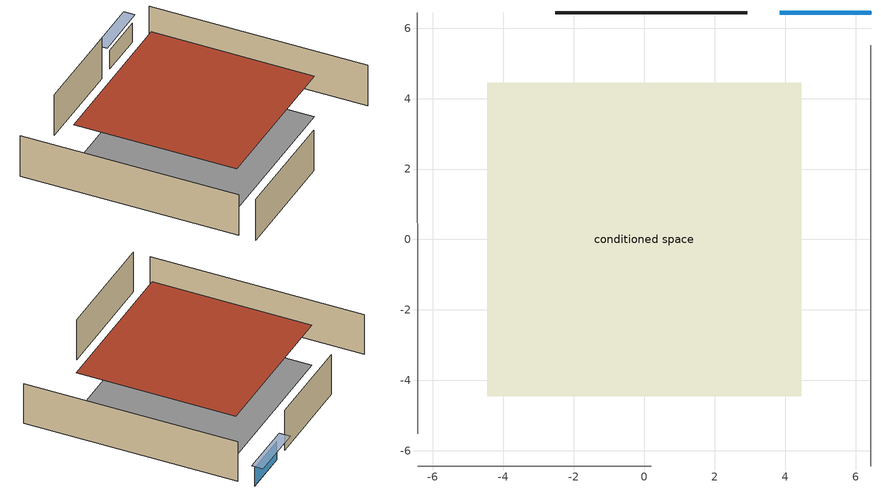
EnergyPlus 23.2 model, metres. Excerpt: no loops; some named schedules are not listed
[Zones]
conditioned space
 floor adiabatic (Floor1 construction): -4.45,-4.45 -4.45,4.45 4.45,4.45 4.45,-4.45 z0
 wall outside (AdiabaticWallConstruction): 6.44,6.44 3.85,6.44 z0:1.13
 wall outside (Wall1 construction): 2.92,6.44 -2.52,6.44 z0:2.44
 wall adiabatic (Wall2 construction): 6.44,-6.44 6.44,5.51 z0:2.44
 wall adiabatic (Wall3 construction): -6.44,-6.44 0.2,-6.44 z0:2.44
 wall adiabatic (Wall4 construction): -6.44,6.44 -6.44,-5.51 z0:2.44
 window (WindowConstruction): 6.44,6.44 3.85,6.44 z0:1.13
 roof outside (Roof1 construction): -4.45,4.45 -4.45,-4.45 4.45,-4.45 4.45,4.45 z2.44
shading: 3.55,6.44 6.74,6.44 6.74,7.05 3.55,7.05 z1.43
[Building]
Building 1: Terrain=Suburbs
[Site:Location]
Minneapolis Crystal_MN_USA: Latitude {deg}=45.07; Longitude {deg}=-93.35; Time Zone {hr}=-6; Elevation {m}=265
[Site:GroundTemperature:Shallow]
0.698574, -1.80529, -2.00581, -0.817597, 3.95241, 8.7002, 12.8163, 15.4237, 15.6452, 13.5245, 9.5134, 4.91126
[Site:WaterMainsTemperature]
Calculation Method=Schedule; Temperature Schedule=mains temperature schedule
[Material] Roughness=Rough; Thermal Absorptance=0.9
Name | Thickness {m} | Conductivity {W/m-K} | Density {kg/m3} | Specific Heat {J/kg-K} | Solar Absorptance | Visible Absorptance
asphalt or fiberglass shingles | 0.00635 | 0.162714 | 1121.4 | 1465.45 | 0.85 | 0.85
floor covering | 0.0127 | 9.015625 | 54.468 | 1339.84 | 0.6 | 0.6
floor stud and cavity | 0.0889 | 2.00347 | 50.32683 | 1063.81 | 0.7 | 0.7
furniture material conditioned space 1 | 0.1524 | 0.115458 | 640.8 | 1214.23 | 0.6 | 0.6
gypsum board | 0.0127 | 0.160291 | 801 | 837.4 | 0.6 | 0.6
osb sheathing 0.5 in.; osb sheathing 0.5 in. 1; osb sheathing 0.5 in. 2; osb sheathing 0.5 in. 3 | 0.0127 | 0.115458 | 512.64 | 1214.23 | 0.7 | 0.7
osb sheathing 0.75 in. | 0.01905 | 0.115458 | 512.64 | 1214.23 | 0.7 | 0.7
roof rigid ins | 0.103632 | 0.029427 | 32.04 | 1214.23 | 0.7 | 0.7
roof stud and cavity | 0.2032 | 0.161866 | 78.34581 | 1123.46 | 0.7 | 0.7
vinyl siding | 0.009525 | 0.089435 | 177.822 | 1046.75 | 0.5 | 0.5
wall rigid ins | 0.051816 | 0.029427 | 32.04 | 1214.23 | 0.7 | 0.7
wall rigid ins 1 | 0.512978 | 0.029427 | 32.04 | 1214.23 | 0.7 | 0.7
wall stud and cavity | 0.1397 | 0.230397 | 139.0536 | 1170.24 | 0.7 | 0.7
wall stud and cavity 1 | 0.1397 | 0.506836 | 139.0536 | 1170.24 | 0.7 | 0.7
wall stud and cavity 2 | 0.0889 | 0.380278 | 52.3479 | 1209.89 | 0.7 | 0.7
wall stud and cavity 3 | 0.0889 | 0.391764 | 83.0341 | 1211.67 | 0.7 | 0.7
wood siding | 0.0254 | 0.102417 | 544.68 | 1172.36 | 0.7 | 0.7
[WindowMaterial:SimpleGlazingSystem]
WindowMaterial: U-Factor {W/m2-K}=4.31528; Solar Heat Gain Coefficient=0.67
[Construction]
AdiabaticWallConstruction: wood siding, wall rigid ins 1, wall stud and cavity 2, gypsum board
Floor1 construction: floor stud and cavity, floor covering
furniture construction conditioned space 1: furniture material conditioned space 1
PartitionWallConstruction: gypsum board, wall stud and cavity 3, gypsum board
Roof1 construction: asphalt or fiberglass shingles, roof rigid ins, osb sheathing 0.75 in., roof stud and cavity, gypsum board
Wall1 construction: vinyl siding, wall rigid ins, osb sheathing 0.5 in., wall stud and cavity, gypsum board
Wall2 construction: osb sheathing 0.5 in. 1, wall stud and cavity 1, gypsum board
Wall3 construction: osb sheathing 0.5 in. 2, wall stud and cavity 1, gypsum board
Wall4 construction: osb sheathing 0.5 in. 3, wall stud and cavity 1, gypsum board
WindowConstruction: WindowMaterial
[Zone]
conditioned space: Multiplier=1; Volume {m3}=193.461; Part of Total Floor Area=Yes
[Space]
conditioned space 1: Zone=conditioned space; Volume {m3}=193.461
[SurfaceProperty:IncidentSolarMultiplier]
Window1: Incident Solar Multiplier=1; Incident Solar Multiplier Schedule=trans schedule winter=0.85 summer=0.7
[InternalMass] Zone or ZoneList=conditioned space; Space or SpaceList=conditioned space 1
Name | Construction | Surface Area {m2}
furniture mass conditioned space 1 | furniture construction conditioned space 1 | 31.7357
partition wall mass | PartitionWallConstruction | 79.3392
[Lights]
interior lighting: Zone or ZoneList or Space or SpaceList=conditioned space 1; Schedule=lighting_interior; Design Level Calculation Method=LightingLevel; Lighting Level {W}=655.232; Return Air Fraction=0; Fraction Radiant=0.6; Fraction Visible=0.2; Fraction Replaceable=1
[People]
occupants: Zone or ZoneList or Space or SpaceList=conditioned space 1; Number of People Schedule=occupants; Number of People Calculation Method=People; Number of People=1; Fraction Radiant=0.314171; Sensible Heat Fraction=0.56303; Activity Level Schedule=occupants activity schedule; Carbon Dioxide Generation Rate {m3/s-W}=0; Enable ASHRAE 55 Comfort Warnings=No; Mean Radiant Temperature Calculation Type=ZoneAveraged
[ElectricEquipment] Zone or ZoneList or Space or SpaceList=conditioned space 1; Design Level Calculation Method=EquipmentLevel
Name | Schedule | Design Level {W} | Fraction Latent | Fraction Radiant | Fraction Lost
ceiling fan | ceiling_fan | 17.0012 | 0 | 0.558 | 0
clothes dryer | clothes_dryer | 8060.63 | 0.015 | 0.081 | 0.85
clothes washer | clothes_washer | 633.51 | 0.03 | 0.162 | 0.7
cooking range | cooking_range | 2158.16 | 0.08 | 0.432 | 0.2
dishwasher | dishwasher | 967.134 | 0.3 | 0.18 | 0.4
fridge | fridge schedule | 64.939 | 0 | 0.6 | 0
mech vent bath fan 0 | mech vent bath fan 0 schedule | 15 | 0 | 0 | 1
mech vent house fan | mech vent house fan schedule | 0 | 0 | 0 | 1
mech vent house fan cfis | mech vent house fan cfis schedule | 0 | 0 | 0 | 0
mech vent range fan 0 | mech vent range fan 0 schedule | 30 | 0 | 0 | 1
misc plug loads | plug_loads_other | 251.44 | 0.021 | 0.558 | 0.049
whole house fan | Always On Discrete | 0 | 0 | 0 | 1
[OtherEquipment] Zone or ZoneList or Space or SpaceList=conditioned space 1; Design Level Calculation Method=EquipmentLevel
Name | Fuel Type | Schedule | Design Level {W} | Fraction Latent | Fraction Radiant | Fraction Lost
mech vent house fan latent load equip | None | Always On Discrete | 0 | 1 | 0 | 0
mech vent house fan sensible load equip | None | Always On Discrete | 0 | 0 | 0 | 0
water heater energy adjustment1 | Electricity | Always On Discrete | 0.01 | 0 | 0 | 1
water latent | None | hot_water_fixtures | 268.462 | 1 | 0 | 0
water sensible | None | hot_water_fixtures | -264.581 | 0 | 0.6 | 0
[ZoneInfiltration:DesignFlowRate] Zone or ZoneList or Space or SpaceList=conditioned space 1; Schedule=Always On Discrete; Design Flow Rate Calculation Method=Flow/Zone; Design Flow Rate {m3/s}=0
infil flow; natural vent flow; whole house fan flow
[Exterior:Lights]
exterior lighting: Schedule=exterior lighting schedule; Design Level {W}=51.5964
[Schedule:Day:Interval]
trans schedule winter=0.85 summer=0.7 allday1; trans schedule winter=0.85 summer=0.7 allday274: No, 24:00, 0.85
trans schedule winter=0.85 summer=0.7 allday152: No, 24:00, 0.7
trans schedule winter=0.85 summer=0.7 default day; fridge schedule default day; mech vent bath fan 0 schedule default day; mech vent range fan 0 schedule default day; exterior lighting schedule default day: No, 24:00, 0
fridge schedule allday1; fridge schedule allday12: No, 01:00, 0.610949, 02:00, 0.595675, 03:00, 0.580401, 04:00, 0.565128, 06:00, 0.549854, 07:00, 0.580401, 08:00, 0.610949, 10:00, 0.626223, 12:00, 0.610949, 15:00, 0.641496, 16:00, 0.626223, 17:00, 0.672044, 18:00, 0.733139, 19:00, 0.763686, 20:00, 0.733139, 21:00, 0.717865, 22:00, 0.702591, 23:00, 0.672044, 24:00, 0.626223
fridge schedule allday2: No, 01:00, 0.609489, 02:00, 0.594252, 03:00, 0.579015, 04:00, 0.563777, 06:00, 0.54854, 07:00, 0.579015, 08:00, 0.609489, 10:00, 0.624726, 12:00, 0.609489, 15:00, 0.639964, 16:00, 0.624726, 17:00, 0.670438, 18:00, 0.731387, 19:00, 0.761861, 20:00, 0.731387, 21:00, 0.71615, 22:00, 0.700912, 23:00, 0.670438, 24:00, 0.624726
fridge schedule allday3: No, 01:00, 0.791241, 02:00, 0.77146, 03:00, 0.751679, 04:00, 0.731898, 06:00, 0.712117, 07:00, 0.751679, 08:00, 0.791241, 10:00, 0.811022, 12:00, 0.791241, 15:00, 0.830803, 16:00, 0.811022, 17:00, 0.870365, 18:00, 0.949489, 19:00, 0.989051, 20:00, 0.949489, 21:00, 0.929708, 22:00, 0.909927, 23:00, 0.870365, 24:00, 0.811022
fridge schedule allday6: No, 01:00, 0.8, 02:00, 0.78, 03:00, 0.76, 04:00, 0.74, 06:00, 0.72, 07:00, 0.76, 08:00, 0.8, 10:00, 0.82, 12:00, 0.8, 15:00, 0.84, 16:00, 0.82, 17:00, 0.88, 18:00, 0.96, 19:00, 1, 20:00, 0.96, 21:00, 0.94, 22:00, 0.92, 23:00, 0.88, 24:00, 0.82
fridge schedule allday10: No, 01:00, 0.679562, 02:00, 0.662573, 03:00, 0.645584, 04:00, 0.628595, 06:00, 0.611606, 07:00, 0.645584, 08:00, 0.679562, 10:00, 0.696551, 12:00, 0.679562, 15:00, 0.71354, 16:00, 0.696551, 17:00, 0.747518, 18:00, 0.815474, 19:00, 0.849453, 20:00, 0.815474, 21:00, 0.798485, 22:00, 0.781496, 23:00, 0.747518, 24:00, 0.696551
fridge schedule allday11: No, 01:00, 0.675182, 02:00, 0.658303, 03:00, 0.641423, 04:00, 0.624544, 06:00, 0.607664, 07:00, 0.641423, 08:00, 0.675182, 10:00, 0.692062, 12:00, 0.675182, 15:00, 0.708942, 16:00, 0.692062, 17:00, 0.742701, 18:00, 0.810219, 19:00, 0.843978, 20:00, 0.810219, 21:00, 0.793339, 22:00, 0.77646, 23:00, 0.742701, 24:00, 0.692062
mech vent bath fan 0 schedule allday1: No, 23:00, 0, 24:00, 1
mech vent range fan 0 schedule allday1: No, 17:00, 0, 18:00, 1, 24:00, 0
exterior lighting schedule weekday1: No, 05:00, 0.434959, 06:00, 0.349858, 07:00, 0.330947, 08:00, 0.321491, 09:00, 0.312035, 10:00, 0.264757, 11:00, 0.208024, 12:00, 0.141834, 13:00, 0.113467, 15:00, 0.104012, 16:00, 0.113467, 17:00, 0.179657, 18:00, 0.349858, 19:00, 0.463325, 20:00, 0.614615, 21:00, 0.860461, 22:00, 0.99284, 23:00, 0.860461, 24:00, 0.595704
exterior lighting schedule weekday10: No, 05:00, 0.345039, 06:00, 0.277532, 07:00, 0.26253, 08:00, 0.255029, 09:00, 0.247528, 10:00, 0.210024, 11:00, 0.165019, 12:00, 0.112513, 13:00, 0.0900102, 15:00, 0.0825094, 16:00, 0.0900102, 17:00, 0.142516, 18:00, 0.277532, 19:00, 0.367542, 20:00, 0.487555, 21:00, 0.682578, 22:00, 0.787589, 23:00, 0.682578, 24:00, 0.472554
exterior lighting schedule weekday11: No, 05:00, 0.343994, 06:00, 0.276691, 07:00, 0.261734, 08:00, 0.254256, 09:00, 0.246778, 10:00, 0.209387, 11:00, 0.164519, 12:00, 0.112172, 13:00, 0.0897375, 15:00, 0.0822593, 16:00, 0.0897375, 17:00, 0.142084, 18:00, 0.276691, 19:00, 0.366428, 20:00, 0.486078, 21:00, 0.680509, 22:00, 0.785203, 23:00, 0.680509, 24:00, 0.471122
exterior lighting schedule weekday2: No, 05:00, 0.438095, 06:00, 0.352381, 07:00, 0.333333, 08:00, 0.32381, 09:00, 0.314286, 10:00, 0.266667, 11:00, 0.209524, 12:00, 0.142857, 13:00, 0.114286, 15:00, 0.104762, 16:00, 0.114286, 17:00, 0.180952, 18:00, 0.352381, 19:00, 0.466667, 20:00, 0.619048, 21:00, 0.866667, 22:00, 1, 23:00, 0.866667, 24:00, 0.6
exterior lighting schedule weekday3; exterior lighting schedule weekday5: No, 05:00, 0.346085, 06:00, 0.278373, 07:00, 0.263325, 08:00, 0.255802, 09:00, 0.248278, 10:00, 0.21066, 11:00, 0.165519, 12:00, 0.112854, 13:00, 0.090283, 15:00, 0.0827594, 16:00, 0.090283, 17:00, 0.142948, 18:00, 0.278373, 19:00, 0.368656, 20:00, 0.489033, 21:00, 0.684646, 22:00, 0.789976, 23:00, 0.684646, 24:00, 0.473986
exterior lighting schedule weekday4: No, 05:00, 0.344691, 06:00, 0.277251, 07:00, 0.262265, 08:00, 0.254771, 09:00, 0.247278, 10:00, 0.209812, 11:00, 0.164852, 12:00, 0.112399, 13:00, 0.0899193, 15:00, 0.082426, 16:00, 0.0899193, 17:00, 0.142372, 18:00, 0.277251, 19:00, 0.367171, 20:00, 0.487063, 21:00, 0.681888, 22:00, 0.786794, 23:00, 0.681888, 24:00, 0.472076
exterior lighting schedule weekday6; exterior lighting schedule weekday9: No, 05:00, 0.28823, 06:00, 0.231837, 07:00, 0.219305, 08:00, 0.213039, 09:00, 0.206773, 10:00, 0.175444, 11:00, 0.137849, 12:00, 0.093988, 13:00, 0.0751904, 15:00, 0.0689245, 16:00, 0.0751904, 17:00, 0.119051, 18:00, 0.231837, 19:00, 0.307027, 20:00, 0.407281, 21:00, 0.570194, 22:00, 0.657916, 23:00, 0.570194, 24:00, 0.394749
exterior lighting schedule weekday7: No, 05:00, 0.286139, 06:00, 0.230155, 07:00, 0.217714, 08:00, 0.211494, 09:00, 0.205273, 10:00, 0.174171, 11:00, 0.136849, 12:00, 0.0933061, 13:00, 0.0746448, 15:00, 0.0684244, 16:00, 0.0746448, 17:00, 0.118188, 18:00, 0.230155, 19:00, 0.3048, 20:00, 0.404326, 21:00, 0.566057, 22:00, 0.653142, 23:00, 0.566057, 24:00, 0.391885
exterior lighting schedule weekend1: No, 02:00, 0.434959, 04:00, 0.425503, 05:00, 0.434959, 06:00, 0.425503, 07:00, 0.416047, 08:00, 0.38768, 09:00, 0.340402, 10:00, 0.283669, 11:00, 0.226935, 12:00, 0.15129, 13:00, 0.113467, 15:00, 0.104012, 16:00, 0.113467, 17:00, 0.179657, 18:00, 0.359314, 19:00, 0.45387, 20:00, 0.567337, 21:00, 0.784816, 22:00, 0.926651, 23:00, 0.803728, 24:00, 0.557882
exterior lighting schedule weekend10: No, 02:00, 0.345039, 04:00, 0.337538, 05:00, 0.345039, 06:00, 0.337538, 07:00, 0.330038, 08:00, 0.307535, 09:00, 0.270031, 10:00, 0.225026, 11:00, 0.18002, 12:00, 0.120014, 13:00, 0.0900102, 15:00, 0.0825094, 16:00, 0.0900102, 17:00, 0.142516, 18:00, 0.285032, 19:00, 0.360041, 20:00, 0.450051, 21:00, 0.622571, 22:00, 0.735084, 23:00, 0.637572, 24:00, 0.44255
exterior lighting schedule weekend2: No, 02:00, 0.438095, 04:00, 0.428571, 05:00, 0.438095, 06:00, 0.428571, 07:00, 0.419048, 08:00, 0.390476, 09:00, 0.342857, 10:00, 0.285714, 11:00, 0.228571, 12:00, 0.152381, 13:00, 0.114286, 15:00, 0.104762, 16:00, 0.114286, 17:00, 0.180952, 18:00, 0.361905, 19:00, 0.457143, 20:00, 0.571429, 21:00, 0.790476, 22:00, 0.933333, 23:00, 0.809524, 24:00, 0.561905
exterior lighting schedule weekend3; exterior lighting schedule weekend5: No, 02:00, 0.346085, 04:00, 0.338561, 05:00, 0.346085, 06:00, 0.338561, 07:00, 0.331038, 08:00, 0.308467, 09:00, 0.270849, 10:00, 0.225707, 11:00, 0.180566, 12:00, 0.120377, 13:00, 0.090283, 15:00, 0.0827594, 16:00, 0.090283, 17:00, 0.142948, 18:00, 0.285896, 19:00, 0.361132, 20:00, 0.451415, 21:00, 0.624457, 22:00, 0.737311, 23:00, 0.639504, 24:00, 0.443891
exterior lighting schedule weekend4: No, 02:00, 0.344691, 04:00, 0.337197, 05:00, 0.344691, 06:00, 0.337197, 07:00, 0.329704, 08:00, 0.307224, 09:00, 0.269758, 10:00, 0.224798, 11:00, 0.179839, 12:00, 0.119892, 13:00, 0.0899193, 15:00, 0.082426, 16:00, 0.0899193, 17:00, 0.142372, 18:00, 0.284744, 19:00, 0.359677, 20:00, 0.449597, 21:00, 0.621942, 22:00, 0.734341, 23:00, 0.636928, 24:00, 0.442103
exterior lighting schedule weekend6; exterior lighting schedule weekend9: No, 02:00, 0.28823, 04:00, 0.281964, 05:00, 0.28823, 06:00, 0.281964, 07:00, 0.275698, 08:00, 0.2569, 09:00, 0.225571, 10:00, 0.187976, 11:00, 0.150381, 12:00, 0.100254, 13:00, 0.0751904, 15:00, 0.0689245, 16:00, 0.0751904, 17:00, 0.119051, 18:00, 0.238103, 19:00, 0.300761, 20:00, 0.375952, 21:00, 0.520067, 22:00, 0.614055, 23:00, 0.532598, 24:00, 0.369686
exterior lighting schedule weekend7: No, 02:00, 0.286139, 04:00, 0.279918, 05:00, 0.286139, 06:00, 0.279918, 07:00, 0.273698, 08:00, 0.255037, 09:00, 0.223935, 10:00, 0.186612, 11:00, 0.14929, 12:00, 0.0995265, 13:00, 0.0746448, 15:00, 0.0684244, 16:00, 0.0746448, 17:00, 0.118188, 18:00, 0.236375, 19:00, 0.298579, 20:00, 0.373224, 21:00, 0.516294, 22:00, 0.6096, 23:00, 0.528734, 24:00, 0.367004
[Schedule:Week:Daily]
trans schedule winter=0.85 summer=0.7 Week Rule - Jan1-May26: trans schedule winter=0.85 summer=0.7 allday1, trans schedule winter=0.85 summer=0.7 allday1, trans schedule winter=0.85 summer=0.7 allday1, trans schedule winter=0.85 summer=0.7 allday1, trans schedule winter=0.85 summer=0.7 allday1, trans schedule winter=0.85 summer=0.7 allday1, trans schedule winter=0.85 summer=0.7 allday1, trans schedule winter=0.85 summer=0.7 default day, trans schedule winter=0.85 summer=0.7 default day, trans schedule winter=0.85 summer=0.7 default day, trans schedule winter=0.85 summer=0.7 default day, trans schedule winter=0.85 summer=0.7 default day
trans schedule winter=0.85 summer=0.7 Week Rule - May27-Jun2: trans schedule winter=0.85 summer=0.7 allday1, trans schedule winter=0.85 summer=0.7 allday1, trans schedule winter=0.85 summer=0.7 allday1, trans schedule winter=0.85 summer=0.7 allday1, trans schedule winter=0.85 summer=0.7 allday1, trans schedule winter=0.85 summer=0.7 allday152, trans schedule winter=0.85 summer=0.7 allday152, trans schedule winter=0.85 summer=0.7 default day, trans schedule winter=0.85 summer=0.7 default day, trans schedule winter=0.85 summer=0.7 default day, trans schedule winter=0.85 summer=0.7 default day, trans schedule winter=0.85 summer=0.7 default day
trans schedule winter=0.85 summer=0.7 Week Rule - Jun3-Sep29: trans schedule winter=0.85 summer=0.7 allday152, trans schedule winter=0.85 summer=0.7 allday152, trans schedule winter=0.85 summer=0.7 allday152, trans schedule winter=0.85 summer=0.7 allday152, trans schedule winter=0.85 summer=0.7 allday152, trans schedule winter=0.85 summer=0.7 allday152, trans schedule winter=0.85 summer=0.7 allday152, trans schedule winter=0.85 summer=0.7 default day, trans schedule winter=0.85 summer=0.7 default day, trans schedule winter=0.85 summer=0.7 default day, trans schedule winter=0.85 summer=0.7 default day, trans schedule winter=0.85 summer=0.7 default day
trans schedule winter=0.85 summer=0.7 Week Rule - Sep30-Oct6: trans schedule winter=0.85 summer=0.7 allday152, trans schedule winter=0.85 summer=0.7 allday274, trans schedule winter=0.85 summer=0.7 allday274, trans schedule winter=0.85 summer=0.7 allday274, trans schedule winter=0.85 summer=0.7 allday274, trans schedule winter=0.85 summer=0.7 allday274, trans schedule winter=0.85 summer=0.7 allday274, trans schedule winter=0.85 summer=0.7 default day, trans schedule winter=0.85 summer=0.7 default day, trans schedule winter=0.85 summer=0.7 default day, trans schedule winter=0.85 summer=0.7 default day, trans schedule winter=0.85 summer=0.7 default day
trans schedule winter=0.85 summer=0.7 Week Rule - Oct7-Dec31: trans schedule winter=0.85 summer=0.7 allday274, trans schedule winter=0.85 summer=0.7 allday274, trans schedule winter=0.85 summer=0.7 allday274, trans schedule winter=0.85 summer=0.7 allday274, trans schedule winter=0.85 summer=0.7 allday274, trans schedule winter=0.85 summer=0.7 allday274, trans schedule winter=0.85 summer=0.7 allday274, trans schedule winter=0.85 summer=0.7 default day, trans schedule winter=0.85 summer=0.7 default day, trans schedule winter=0.85 summer=0.7 default day, trans schedule winter=0.85 summer=0.7 default day, trans schedule winter=0.85 summer=0.7 default day
fridge schedule Week Rule - Jan1-Jan27: fridge schedule allday1, fridge schedule allday1, fridge schedule allday1, fridge schedule allday1, fridge schedule allday1, fridge schedule allday1, fridge schedule allday1, fridge schedule default day, fridge schedule default day, fridge schedule default day, fridge schedule default day, fridge schedule default day
fridge schedule Week Rule - Jan28-Feb3: fridge schedule allday1, fridge schedule allday1, fridge schedule allday1, fridge schedule allday1, fridge schedule allday2, fridge schedule allday2, fridge schedule allday2, fridge schedule default day, fridge schedule default day, fridge schedule default day, fridge schedule default day, fridge schedule default day
fridge schedule Week Rule - Feb4-Feb24: fridge schedule allday2, fridge schedule allday2, fridge schedule allday2, fridge schedule allday2, fridge schedule allday2, fridge schedule allday2, fridge schedule allday2, fridge schedule default day, fridge schedule default day, fridge schedule default day, fridge schedule default day, fridge schedule default day
fridge schedule Week Rule - Feb25-Mar3: fridge schedule allday2, fridge schedule allday2, fridge schedule allday2, fridge schedule allday2, fridge schedule allday3, fridge schedule allday3, fridge schedule allday3, fridge schedule default day, fridge schedule default day, fridge schedule default day, fridge schedule default day, fridge schedule default day
fridge schedule Week Rule - Mar4-May26: fridge schedule allday3, fridge schedule allday3, fridge schedule allday3, fridge schedule allday3, fridge schedule allday3, fridge schedule allday3, fridge schedule allday3, fridge schedule default day, fridge schedule default day, fridge schedule default day, fridge schedule default day, fridge schedule default day
fridge schedule Week Rule - May27-Jun2: fridge schedule allday3, fridge schedule allday3, fridge schedule allday3, fridge schedule allday3, fridge schedule allday3, fridge schedule allday6, fridge schedule allday6, fridge schedule default day, fridge schedule default day, fridge schedule default day, fridge schedule default day, fridge schedule default day
fridge schedule Week Rule - Jun3-Sep29: fridge schedule allday6, fridge schedule allday6, fridge schedule allday6, fridge schedule allday6, fridge schedule allday6, fridge schedule allday6, fridge schedule allday6, fridge schedule default day, fridge schedule default day, fridge schedule default day, fridge schedule default day, fridge schedule default day
fridge schedule Week Rule - Sep30-Oct6: fridge schedule allday6, fridge schedule allday10, fridge schedule allday10, fridge schedule allday10, fridge schedule allday10, fridge schedule allday10, fridge schedule allday10, fridge schedule default day, fridge schedule default day, fridge schedule default day, fridge schedule default day, fridge schedule default day
fridge schedule Week Rule - Oct7-Oct27: fridge schedule allday10, fridge schedule allday10, fridge schedule allday10, fridge schedule allday10, fridge schedule allday10, fridge schedule allday10, fridge schedule allday10, fridge schedule default day, fridge schedule default day, fridge schedule default day, fridge schedule default day, fridge schedule default day
fridge schedule Week Rule - Oct28-Nov3: fridge schedule allday10, fridge schedule allday10, fridge schedule allday10, fridge schedule allday10, fridge schedule allday11, fridge schedule allday11, fridge schedule allday11, fridge schedule default day, fridge schedule default day, fridge schedule default day, fridge schedule default day, fridge schedule default day
fridge schedule Week Rule - Nov4-Nov24: fridge schedule allday11, fridge schedule allday11, fridge schedule allday11, fridge schedule allday11, fridge schedule allday11, fridge schedule allday11, fridge schedule allday11, fridge schedule default day, fridge schedule default day, fridge schedule default day, fridge schedule default day, fridge schedule default day
fridge schedule Week Rule - Nov25-Dec1: fridge schedule allday11, fridge schedule allday11, fridge schedule allday11, fridge schedule allday11, fridge schedule allday11, fridge schedule allday11, fridge schedule allday12, fridge schedule default day, fridge schedule default day, fridge schedule default day, fridge schedule default day, fridge schedule default day
fridge schedule Week Rule - Dec2-Dec31: fridge schedule allday12, fridge schedule allday12, fridge schedule allday12, fridge schedule allday12, fridge schedule allday12, fridge schedule allday12, fridge schedule allday12, fridge schedule default day, fridge schedule default day, fridge schedule default day, fridge schedule default day, fridge schedule default day
mech vent bath fan 0 schedule Week Rule - Jan1-Dec31: mech vent bath fan 0 schedule allday1, mech vent bath fan 0 schedule allday1, mech vent bath fan 0 schedule allday1, mech vent bath fan 0 schedule allday1, mech vent bath fan 0 schedule allday1, mech vent bath fan 0 schedule allday1, mech vent bath fan 0 schedule allday1, mech vent bath fan 0 schedule default day, mech vent bath fan 0 schedule default day, mech vent bath fan 0 schedule default day, mech vent bath fan 0 schedule default day, mech vent bath fan 0 schedule default day
mech vent range fan 0 schedule Week Rule - Jan1-Dec31: mech vent range fan 0 schedule allday1, mech vent range fan 0 schedule allday1, mech vent range fan 0 schedule allday1, mech vent range fan 0 schedule allday1, mech vent range fan 0 schedule allday1, mech vent range fan 0 schedule allday1, mech vent range fan 0 schedule allday1, mech vent range fan 0 schedule default day, mech vent range fan 0 schedule default day, mech vent range fan 0 schedule default day, mech vent range fan 0 schedule default day, mech vent range fan 0 schedule default day
exterior lighting schedule Week Rule - Jan1-Jan6: exterior lighting schedule weekday1, exterior lighting schedule weekday1, exterior lighting schedule weekday1, exterior lighting schedule weekday1, exterior lighting schedule weekday1, exterior lighting schedule weekday1, exterior lighting schedule weekend1, exterior lighting schedule default day, exterior lighting schedule default day, exterior lighting schedule default day, exterior lighting schedule default day, exterior lighting schedule default day
exterior lighting schedule Week Rule - Jan7-Jan27: exterior lighting schedule weekend1, exterior lighting schedule weekday1, exterior lighting schedule weekday1, exterior lighting schedule weekday1, exterior lighting schedule weekday1, exterior lighting schedule weekday1, exterior lighting schedule weekend1, exterior lighting schedule default day, exterior lighting schedule default day, exterior lighting schedule default day, exterior lighting schedule default day, exterior lighting schedule default day
exterior lighting schedule Week Rule - Jan28-Feb3: exterior lighting schedule weekend1, exterior lighting schedule weekday1, exterior lighting schedule weekday1, exterior lighting schedule weekday1, exterior lighting schedule weekday2, exterior lighting schedule weekday2, exterior lighting schedule weekend2, exterior lighting schedule default day, exterior lighting schedule default day, exterior lighting schedule default day, exterior lighting schedule default day, exterior lighting schedule default day
exterior lighting schedule Week Rule - Feb4-Feb24: exterior lighting schedule weekend2, exterior lighting schedule weekday2, exterior lighting schedule weekday2, exterior lighting schedule weekday2, exterior lighting schedule weekday2, exterior lighting schedule weekday2, exterior lighting schedule weekend2, exterior lighting schedule default day, exterior lighting schedule default day, exterior lighting schedule default day, exterior lighting schedule default day, exterior lighting schedule default day
exterior lighting schedule Week Rule - Feb25-Mar3: exterior lighting schedule weekend2, exterior lighting schedule weekday2, exterior lighting schedule weekday2, exterior lighting schedule weekday2, exterior lighting schedule weekday3, exterior lighting schedule weekday3, exterior lighting schedule weekend3, exterior lighting schedule default day, exterior lighting schedule default day, exterior lighting schedule default day, exterior lighting schedule default day, exterior lighting schedule default day
exterior lighting schedule Week Rule - Mar4-Mar31: exterior lighting schedule weekend3, exterior lighting schedule weekday3, exterior lighting schedule weekday3, exterior lighting schedule weekday3, exterior lighting schedule weekday3, exterior lighting schedule weekday3, exterior lighting schedule weekend3, exterior lighting schedule default day, exterior lighting schedule default day, exterior lighting schedule default day, exterior lighting schedule default day, exterior lighting schedule default day
exterior lighting schedule Week Rule - Apr1-Apr28: exterior lighting schedule weekend4, exterior lighting schedule weekday4, exterior lighting schedule weekday4, exterior lighting schedule weekday4, exterior lighting schedule weekday4, exterior lighting schedule weekday4, exterior lighting schedule weekend4, exterior lighting schedule default day, exterior lighting schedule default day, exterior lighting schedule default day, exterior lighting schedule default day, exterior lighting schedule default day
exterior lighting schedule Week Rule - Apr29-May5: exterior lighting schedule weekend4, exterior lighting schedule weekday4, exterior lighting schedule weekday5, exterior lighting schedule weekday5, exterior lighting schedule weekday5, exterior lighting schedule weekday5, exterior lighting schedule weekend5, exterior lighting schedule default day, exterior lighting schedule default day, exterior lighting schedule default day, exterior lighting schedule default day, exterior lighting schedule default day
exterior lighting schedule Week Rule - May6-May26: exterior lighting schedule weekend5, exterior lighting schedule weekday5, exterior lighting schedule weekday5, exterior lighting schedule weekday5, exterior lighting schedule weekday5, exterior lighting schedule weekday5, exterior lighting schedule weekend5, exterior lighting schedule default day, exterior lighting schedule default day, exterior lighting schedule default day, exterior lighting schedule default day, exterior lighting schedule default day
exterior lighting schedule Week Rule - May27-Jun2: exterior lighting schedule weekend5, exterior lighting schedule weekday5, exterior lighting schedule weekday5, exterior lighting schedule weekday5, exterior lighting schedule weekday5, exterior lighting schedule weekday6, exterior lighting schedule weekend6, exterior lighting schedule default day, exterior lighting schedule default day, exterior lighting schedule default day, exterior lighting schedule default day, exterior lighting schedule default day
exterior lighting schedule Week Rule - Jun3-Jun30: exterior lighting schedule weekend6, exterior lighting schedule weekday6, exterior lighting schedule weekday6, exterior lighting schedule weekday6, exterior lighting schedule weekday6, exterior lighting schedule weekday6, exterior lighting schedule weekend6, exterior lighting schedule default day, exterior lighting schedule default day, exterior lighting schedule default day, exterior lighting schedule default day, exterior lighting schedule default day
exterior lighting schedule Week Rule - Jul1-Aug25: exterior lighting schedule weekend7, exterior lighting schedule weekday7, exterior lighting schedule weekday7, exterior lighting schedule weekday7, exterior lighting schedule weekday7, exterior lighting schedule weekday7, exterior lighting schedule weekend7, exterior lighting schedule default day, exterior lighting schedule default day, exterior lighting schedule default day, exterior lighting schedule default day, exterior lighting schedule default day
exterior lighting schedule Week Rule - Aug26-Sep1: exterior lighting schedule weekend7, exterior lighting schedule weekday7, exterior lighting schedule weekday7, exterior lighting schedule weekday7, exterior lighting schedule weekday7, exterior lighting schedule weekday7, exterior lighting schedule weekend9, exterior lighting schedule default day, exterior lighting schedule default day, exterior lighting schedule default day, exterior lighting schedule default day, exterior lighting schedule default day
exterior lighting schedule Week Rule - Sep2-Sep29: exterior lighting schedule weekend9, exterior lighting schedule weekday9, exterior lighting schedule weekday9, exterior lighting schedule weekday9, exterior lighting schedule weekday9, exterior lighting schedule weekday9, exterior lighting schedule weekend9, exterior lighting schedule default day, exterior lighting schedule default day, exterior lighting schedule default day, exterior lighting schedule default day, exterior lighting schedule default day
exterior lighting schedule Week Rule - Sep30-Oct6: exterior lighting schedule weekend9, exterior lighting schedule weekday10, exterior lighting schedule weekday10, exterior lighting schedule weekday10, exterior lighting schedule weekday10, exterior lighting schedule weekday10, exterior lighting schedule weekend10, exterior lighting schedule default day, exterior lighting schedule default day, exterior lighting schedule default day, exterior lighting schedule default day, exterior lighting schedule default day
exterior lighting schedule Week Rule - Oct7-Oct27: exterior lighting schedule weekend10, exterior lighting schedule weekday10, exterior lighting schedule weekday10, exterior lighting schedule weekday10, exterior lighting schedule weekday10, exterior lighting schedule weekday10, exterior lighting schedule weekend10, exterior lighting schedule default day, exterior lighting schedule default day, exterior lighting schedule default day, exterior lighting schedule default day, exterior lighting schedule default day
exterior lighting schedule Week Rule - Oct28-Nov3: exterior lighting schedule weekend10, exterior lighting schedule weekday10, exterior lighting schedule weekday10, exterior lighting schedule weekday10, exterior lighting schedule weekday11, exterior lighting schedule weekday11, exterior lighting schedule weekend11, exterior lighting schedule default day, exterior lighting schedule default day, exterior lighting schedule default day, exterior lighting schedule default day, exterior lighting schedule default day
exterior lighting schedule Week Rule - Nov4-Nov24: exterior lighting schedule weekend11, exterior lighting schedule weekday11, exterior lighting schedule weekday11, exterior lighting schedule weekday11, exterior lighting schedule weekday11, exterior lighting schedule weekday11, exterior lighting schedule weekend11, exterior lighting schedule default day, exterior lighting schedule default day, exterior lighting schedule default day, exterior lighting schedule default day, exterior lighting schedule default day
exterior lighting schedule Week Rule - Nov25-Dec1: exterior lighting schedule weekend11, exterior lighting schedule weekday11, exterior lighting schedule weekday11, exterior lighting schedule weekday11, exterior lighting schedule weekday11, exterior lighting schedule weekday11, exterior lighting schedule weekend12, exterior lighting schedule default day, exterior lighting schedule default day, exterior lighting schedule default day, exterior lighting schedule default day, exterior lighting schedule default day
exterior lighting schedule Week Rule - Dec2-Dec31: exterior lighting schedule weekend12, exterior lighting schedule weekday12, exterior lighting schedule weekday12, exterior lighting schedule weekday12, exterior lighting schedule weekday12, exterior lighting schedule weekday12, exterior lighting schedule weekend12, exterior lighting schedule default day, exterior lighting schedule default day, exterior lighting schedule default day, exterior lighting schedule default day, exterior lighting schedule default day
[Schedule:Year]
trans schedule winter=0.85 summer=0.7: trans schedule winter=0.85 summer=0.7 Week Rule - Jan1-May26, 1, 1, 5, 26, trans schedule winter=0.85 summer=0.7 Week Rule - May27-Jun2, 5, 27, 6, 2, trans schedule winter=0.85 summer=0.7 Week Rule - Jun3-Sep29, 6, 3, 9, 29, trans schedule winter=0.85 summer=0.7 Week Rule - Sep30-Oct6, 9, 30, 10, 6, trans schedule winter=0.85 summer=0.7 Week Rule - Oct7-Dec31, 10, 7, 12, 31
fridge schedule: fridge schedule Week Rule - Jan1-Jan27, 1, 1, 1, 27, fridge schedule Week Rule - Jan28-Feb3, 1, 28, 2, 3, fridge schedule Week Rule - Feb4-Feb24, 2, 4, 2, 24, fridge schedule Week Rule - Feb25-Mar3, 2, 25, 3, 3, fridge schedule Week Rule - Mar4-May26, 3, 4, 5, 26, fridge schedule Week Rule - May27-Jun2, 5, 27, 6, 2, fridge schedule Week Rule - Jun3-Sep29, 6, 3, 9, 29, fridge schedule Week Rule - Sep30-Oct6, 9, 30, 10, 6, fridge schedule Week Rule - Oct7-Oct27, 10, 7, 10, 27, fridge schedule Week Rule - Oct28-Nov3, 10, 28, 11, 3, fridge schedule Week Rule - Nov4-Nov24, 11, 4, 11, 24, fridge schedule Week Rule - Nov25-Dec1, 11, 25, 12, 1, fridge schedule Week Rule - Dec2-Dec31, 12, 2, 12, 31
mech vent bath fan 0 schedule: mech vent bath fan 0 schedule Week Rule - Jan1-Dec31, 1, 1, 12, 31
mech vent range fan 0 schedule: mech vent range fan 0 schedule Week Rule - Jan1-Dec31, 1, 1, 12, 31
exterior lighting schedule: exterior lighting schedule Week Rule - Jan1-Jan6, 1, 1, 1, 6, exterior lighting schedule Week Rule - Jan7-Jan27, 1, 7, 1, 27, exterior lighting schedule Week Rule - Jan28-Feb3, 1, 28, 2, 3, exterior lighting schedule Week Rule - Feb4-Feb24, 2, 4, 2, 24, exterior lighting schedule Week Rule - Feb25-Mar3, 2, 25, 3, 3, exterior lighting schedule Week Rule - Mar4-Mar31, 3, 4, 3, 31, exterior lighting schedule Week Rule - Apr1-Apr28, 4, 1, 4, 28, exterior lighting schedule Week Rule - Apr29-May5, 4, 29, 5, 5, exterior lighting schedule Week Rule - May6-May26, 5, 6, 5, 26, exterior lighting schedule Week Rule - May27-Jun2, 5, 27, 6, 2, exterior lighting schedule Week Rule - Jun3-Jun30, 6, 3, 6, 30, exterior lighting schedule Week Rule - Jul1-Aug25, 7, 1, 8, 25, exterior lighting schedule Week Rule - Aug26-Sep1, 8, 26, 9, 1, exterior lighting schedule Week Rule - Sep2-Sep29, 9, 2, 9, 29, exterior lighting schedule Week Rule - Sep30-Oct6, 9, 30, 10, 6, exterior lighting schedule Week Rule - Oct7-Oct27, 10, 7, 10, 27, exterior lighting schedule Week Rule - Oct28-Nov3, 10, 28, 11, 3, exterior lighting schedule Week Rule - Nov4-Nov24, 11, 4, 11, 24, exterior lighting schedule Week Rule - Nov25-Dec1, 11, 25, 12, 1, exterior lighting schedule Week Rule - Dec2-Dec31, 12, 2, 12, 31
[Schedule:File] File=in.schedules.csv; Rows to Skip at Top=1; Number of Hours of Data=8760; Column Separator=Comma; Interpolate to Timestep=No; Minutes per Item=60; Adjust Schedule for Daylight Savings=Yes
Name | Column Number
lighting_interior | 2
occupants | 1
ceiling_fan | 8
clothes_dryer | 7
clothes_washer | 6
cooking_range | 4
dishwasher | 5
plug_loads_other | 9
hot_water_fixtures | 13
[Schedule:Constant]
Name | Hourly Value
occupants activity schedule | 117.228
mech vent house fan schedule; mech vent house fan cfis schedule; Always On Discrete | 1
[Schedule:Compact]
mains temperature schedule: Through: 01/01, For: AllDays, Until: 24:00, 5.64167, Through: 01/02, For: AllDays, Until: 24:00, 5.55778, Through: 01/03, For: AllDays, Until: 24:00, 5.47556, Through: 01/04, For: AllDays, Until: 24:00, 5.395, Through: 01/05, For: AllDays, Until: 24:00, 5.31556, Through: 01/06, For: AllDays, Until: 24:00, 5.23722, Through: 01/07, For: AllDays, Until: 24:00, 5.16056, Through: 01/08, For: AllDays, Until: 24:00, 5.08556, Through: 01/09, For: AllDays, Until: 24:00, 5.01167, Through: 01/10, For: AllDays, Until: 24:00, 4.93944, Through: 01/11, For: AllDays, Until: 24:00, 4.86833, Through: 01/12, For: AllDays, Until: 24:00, 4.79944, Through: 01/13, For: AllDays, Until: 24:00, 4.73167, Through: 01/14, For: AllDays, Until: 24:00, 4.665, Through: 01/15, For: AllDays, Until: 24:00, 4.60056, Through: 01/16, For: AllDays, Until: 24:00, 4.53778, Through: 01/17, For: AllDays, Until: 24:00, 4.47611, Through: 01/18, For: AllDays, Until: 24:00, 4.41611, Through: 01/19, For: AllDays, Until: 24:00, 4.35833, Through: 01/20, For: AllDays, Until: 24:00, 4.30167, Through: 01/21, For: AllDays, Until: 24:00, 4.24722, Through: 01/22, For: AllDays, Until: 24:00, 4.19389, Through: 01/23, For: AllDays, Until: 24:00, 4.14278, Through: 01/24, For: AllDays, Until: 24:00, 4.09278, Through: 01/25, For: AllDays, Until: 24:00, 4.045, Through: 01/26, For: AllDays, Until: 24:00, 3.99889, Through: 01/27, For: AllDays, Until: 24:00, 3.95444, Through: 01/28, For: AllDays, Until: 24:00, 3.91222, Through: 01/29, For: AllDays, Until: 24:00, 3.87111, Through: 01/30, For: AllDays, Until: 24:00, 3.83222, Through: 01/31, For: AllDays, Until: 24:00, 3.795, Through: 02/01, For: AllDays, Until: 24:00, 3.76, Through: 02/02, For: AllDays, Until: 24:00, 3.72667, Through: 02/03, For: AllDays, Until: 24:00, 3.695, Through: 02/04, For: AllDays, Until: 24:00, 3.665, Through: 02/05, For: AllDays, Until: 24:00, 3.63722, Through: 02/06, For: AllDays, Until: 24:00, 3.61167, Through: 02/07, For: AllDays, Until: 24:00, 3.58722, Through: 02/08, For: AllDays, Until: 24:00, 3.565, Through: 02/09, For: AllDays, Until: 24:00, 3.545, Through: 02/10, For: AllDays, Until: 24:00, 3.52667, Through: 02/11, For: AllDays, Until: 24:00, 3.51, Through: 02/12, For: AllDays, Until: 24:00, 3.49556, Through: 02/13, For: AllDays, Until: 24:00, 3.48278, Through: 02/14, For: AllDays, Until: 24:00, 3.47222, Through: 02/15, For: AllDays, Until: 24:00, 3.46333, Through: 02/16, For: AllDays, Until: 24:00, 3.45667, Through: 02/17, For: AllDays, Until: 24:00, 3.45167, Through: 02/18, For: AllDays, Until: 24:00, 3.44889, Through: 02/19, For: AllDays, Until: 24:00, 3.44778, Through: 02/20, For: AllDays, Until: 24:00, 3.44889, Through: 02/21, For: AllDays, Until: 24:00, 3.45167, Through: 02/22, For: AllDays, Until: 24:00, 3.45667, Through: 02/23, For: AllDays, Until: 24:00, 3.46333, Through: 02/24, For: AllDays, Until: 24:00, 3.47222, Through: 02/25, For: AllDays, Until: 24:00, 3.48278, Through: 02/26, For: AllDays, Until: 24:00, 3.495, Through: 02/27, For: AllDays, Until: 24:00, 3.51, Through: 02/28, For: AllDays, Until: 24:00, 3.52611, Through: 03/01, For: AllDays, Until: 24:00, 3.54444, Through: 03/02, For: AllDays, Until: 24:00, 3.56444, Through: 03/03, For: AllDays, Until: 24:00, 3.58667, Through: 03/04, For: AllDays, Until: 24:00, 3.61056, Through: 03/05, For: AllDays, Until: 24:00, 3.63667, Through: 03/06, For: AllDays, Until: 24:00, 3.66444, Through: 03/07, For: AllDays, Until: 24:00, 3.69444, Through: 03/08, For: AllDays, Until: 24:00, 3.72556, Through: 03/09, For: AllDays, Until: 24:00, 3.75889, Through: 03/10, For: AllDays, Until: 24:00, 3.79444, Through: 03/11, For: AllDays, Until: 24:00, 3.83167, Through: 03/12, For: AllDays, Until: 24:00, 3.87056, Through: 03/13, For: AllDays, Until: 24:00, 3.91111, Through: 03/14, For: AllDays, Until: 24:00, 3.95333, Through: 03/15, For: AllDays, Until: 24:00, 3.99778, Through: 03/16, For: AllDays, Until: 24:00, 4.04389, Through: 03/17, For: AllDays, Until: 24:00, 4.09167, Through: 03/18, For: AllDays, Until: 24:00, 4.14111, Through: 03/19, For: AllDays, Until: 24:00, 4.19278, Through: 03/20, For: AllDays, Until: 24:00, 4.24556, Through: 03/21, For: AllDays, Until: 24:00, 4.30056, Through: 03/22, For: AllDays, Until: 24:00, 4.35667, Through: 03/23, For: AllDays, Until: 24:00, 4.415, Through: 03/24, For: AllDays, Until: 24:00, 4.475, Through: 03/25, For: AllDays, Until: 24:00, 4.53611, Through: 03/26, For: AllDays, Until: 24:00, 4.59889, Through: 03/27, For: AllDays, Until: 24:00, 4.66389, Through: 03/28, For: AllDays, Until: 24:00, 4.73, Through: 03/29, For: AllDays, Until: 24:00, 4.79778, Through: 03/30, For: AllDays, Until: 24:00, 4.86667, Through: 03/31, For: AllDays, Until: 24:00, 4.93778, Through: 04/01, For: AllDays, Until: 24:00, 5.01, Through: 04/02, For: AllDays, Until: 24:00, 5.08389, Through: 04/03, For: AllDays, Until: 24:00, 5.15889, Through: 04/04, For: AllDays, Until: 24:00, 5.23556, Through: 04/05, For: AllDays, Until: 24:00, 5.31389, Through: 04/06, For: AllDays, Until: 24:00, 5.39333, Through: 04/07, For: AllDays, Until: 24:00, 5.47389, Through: 04/08, For: AllDays, Until: 24:00, 5.55611, Through: 04/09, For: AllDays, Until: 24:00, 5.63944, Through: 04/10, For: AllDays, Until: 24:00, 5.72444, Through: 04/11, For: AllDays, Until: 24:00, 5.81056, Through: 04/12, For: AllDays, Until: 24:00, 5.89778, Through: 04/13, For: AllDays, Until: 24:00, 5.98611, Through: 04/14, For: AllDays, Until: 24:00, 6.07556, Through: 04/15, For: AllDays, Until: 24:00, 6.16667, Through: 04/16, For: AllDays, Until: 24:00, 6.25833, Through: 04/17, For: AllDays, Until: 24:00, 6.35167, Through: 04/18, For: AllDays, Until: 24:00, 6.44556, Through: 04/19, For: AllDays, Until: 24:00, 6.54056, Through: 04/20, For: AllDays, Until: 24:00, 6.63722, Through: 04/21, For: AllDays, Until: 24:00, 6.73444, Through: 04/22, For: AllDays, Until: 24:00, 6.83222, Through: 04/23, For: AllDays, Until: 24:00, 6.93167, Through: 04/24, For: AllDays, Until: 24:00, 7.03167, Through: 04/25, For: AllDays, Until: 24:00, 7.13222, Through: 04/26, For: AllDays, Until: 24:00, 7.23389, Through: 04/27, For: AllDays, Until: 24:00, 7.33667, Through: 04/28, For: AllDays, Until: 24:00, 7.44, Through: 04/29, For: AllDays, Until: 24:00, 7.54389, Through: 04/30, For: AllDays, Until: 24:00, 7.64889, Through: 05/01, For: AllDays, Until: 24:00, 7.75444, Through: 05/02, For: AllDays, Until: 24:00, 7.86056, Through: 05/03, For: AllDays, Until: 24:00, 7.96722, Through: 05/04, For: AllDays, Until: 24:00, 8.075, Through: 05/05, For: AllDays, Until: 24:00, 8.18278, Through: 05/06, For: AllDays, Until: 24:00, 8.29111, Through: 05/07, For: AllDays, Until: 24:00, 8.4, Through: 05/08, For: AllDays, Until: 24:00, 8.51, Through: 05/09, For: AllDays, Until: 24:00, 8.61944, Through: 05/10, For: AllDays, Until: 24:00, 8.73, Through: 05/11, For: AllDays, Until: 24:00, 8.84056, Through: 05/12, For: AllDays, Until: 24:00, 8.95167, Through: 05/13, For: AllDays, Until: 24:00, 9.06333, Through: 05/14, For: AllDays, Until: 24:00, 9.175, Through: 05/15, For: AllDays, Until: 24:00, 9.28667, Through: 05/16, For: AllDays, Until: 24:00, 9.39889, Through: 05/17, For: AllDays, Until: 24:00, 9.51111, Through: 05/18, For: AllDays, Until: 24:00, 9.62333, Through: 05/19, For: AllDays, Until: 24:00, 9.73611, Through: 05/20, For: AllDays, Until: 24:00, 9.84833, Through: 05/21, For: AllDays, Until: 24:00, 9.96111, Through: 05/22, For: AllDays, Until: 24:00, 10.0739, Through: 05/23, For: AllDays, Until: 24:00, 10.1861, Through: 05/24, For: AllDays, Until: 24:00, 10.2989, Through: 05/25, For: AllDays, Until: 24:00, 10.4111, Through: 05/26, For: AllDays, Until: 24:00, 10.5239, Through: 05/27, For: AllDays, Until: 24:00, 10.6361, Through: 05/28, For: AllDays, Until: 24:00, 10.7478, Through: 05/29, For: AllDays, Until: 24:00, 10.8594, Through: 05/30, For: AllDays, Until: 24:00, 10.9711, Through: 05/31, For: AllDays, Until: 24:00, 11.0822, Through: 06/01, For: AllDays, Until: 24:00, 11.1933, Through: 06/02, For: AllDays, Until: 24:00, 11.3039, Through: 06/03, For: AllDays, Until: 24:00, 11.4139, Through: 06/04, For: AllDays, Until: 24:00, 11.5239, Through: 06/05, For: AllDays, Until: 24:00, 11.6333, Through: 06/06, For: AllDays, Until: 24:00, 11.7417, Through: 06/07, For: AllDays, Until: 24:00, 11.85, Through: 06/08, For: AllDays, Until: 24:00, 11.9578, Through: 06/09, For: AllDays, Until: 24:00, 12.065, Through: 06/10, For: AllDays, Until: 24:00, 12.1717, Through: 06/11, For: AllDays, Until: 24:00, 12.2778, Through: 06/12, For: AllDays, Until: 24:00, 12.3828, Through: 06/13, For: AllDays, Until: 24:00, 12.4872, Through: 06/14, For: AllDays, Until: 24:00, 12.5911, Through: 06/15, For: AllDays, Until: 24:00, 12.6939, Through: 06/16, For: AllDays, Until: 24:00, 12.7961, Through: 06/17, For: AllDays, Until: 24:00, 12.8978, Through: 06/18, For: AllDays, Until: 24:00, 12.9983, Through: 06/19, For: AllDays, Until: 24:00, 13.0978, Through: 06/20, For: AllDays, Until: 24:00, 13.1967, Through: 06/21, For: AllDays, Until: 24:00, 13.2944, Through: 06/22, For: AllDays, Until: 24:00, 13.3911, Through: 06/23, For: AllDays, Until: 24:00, 13.4867, Through: 06/24, For: AllDays, Until: 24:00, 13.5817, Through: 06/25, For: AllDays, Until: 24:00, 13.675, Through: 06/26, For: AllDays, Until: 24:00, 13.7678, Through: 06/27, For: AllDays, Until: 24:00, 13.8594, Through: 06/28, For: AllDays, Until: 24:00, 13.9494, Through: 06/29, For: AllDays, Until: 24:00, 14.0389, Through: 06/30, For: AllDays, Until: 24:00, 14.1267, Through: 07/01, For: AllDays, Until: 24:00, 14.2133, Through: 07/02, For: AllDays, Until: 24:00, 14.2989, Through: 07/03, For: AllDays, Until: 24:00, 14.3833, Through: 07/04, For: AllDays, Until: 24:00, 14.4661, Through: 07/05, For: AllDays, Until: 24:00, 14.5478, Through: 07/06, For: AllDays, Until: 24:00, 14.6278, Through: 07/07, For: AllDays, Until: 24:00, 14.7067, Through: 07/08, For: AllDays, Until: 24:00, 14.7844, Through: 07/09, For: AllDays, Until: 24:00, 14.86, Through: 07/10, For: AllDays, Until: 24:00, 14.935, Through: 07/11, For: AllDays, Until: 24:00, 15.0078, Through: 07/12, For: AllDays, Until: 24:00, 15.0794, Through: 07/13, For: AllDays, Until: 24:00, 15.15, Through: 07/14, For: AllDays, Until: 24:00, 15.2183, Through: 07/15, For: AllDays, Until: 24:00, 15.2856, Through: 07/16, For: AllDays, Until: 24:00, 15.3511, Through: 07/17, For: AllDays, Until: 24:00, 15.415, Through: 07/18, For: AllDays, Until: 24:00, 15.4772, Through: 07/19, For: AllDays, Until: 24:00, 15.5378, Through: 07/20, For: AllDays, Until: 24:00, 15.5972, Through: 07/21, For: AllDays, Until: 24:00, 15.6544, Through: 07/22, For: AllDays, Until: 24:00, 15.71, Through: 07/23, For: AllDays, Until: 24:00, 15.7644, Through: 07/24, For: AllDays, Until: 24:00, 15.8167, Through: 07/25, For: AllDays, Until: 24:00, 15.8672, Through: 07/26, For: AllDays, Until: 24:00, 15.9161, Through: 07/27, For: AllDays, Until: 24:00, 15.9628, Through: 07/28, For: AllDays, Until: 24:00, 16.0083, Through: 07/29, For: AllDays, Until: 24:00, 16.0517, Through: 07/30, For: AllDays, Until: 24:00, 16.0939, Through: 07/31, For: AllDays, Until: 24:00, 16.1339, Through: 08/01, For: AllDays, Until: 24:00, 16.1717, Through: 08/02, For: AllDays, Until: 24:00, 16.2083, Through: 08/03, For: AllDays, Until: 24:00, 16.2428, Through: 08/04, For: AllDays, Until: 24:00, 16.275, Through: 08/05, For: AllDays, Until: 24:00, 16.3061, Through: 08/06, For: AllDays, Until: 24:00, 16.335, Through: 08/07, For: AllDays, Until: 24:00, 16.3617, Through: 08/08, For: AllDays, Until: 24:00, 16.3867, Through: 08/09, For: AllDays, Until: 24:00, 16.41, Through: 08/10, For: AllDays, Until: 24:00, 16.4317, Through: 08/11, For: AllDays, Until: 24:00, 16.4511, Through: 08/12, For: AllDays, Until: 24:00, 16.4683, Through: 08/13, For: AllDays, Until: 24:00, 16.4839, Through: 08/14, For: AllDays, Until: 24:00, 16.4978, Through: 08/15, For: AllDays, Until: 24:00, 16.5094, Through: 08/16, For: AllDays, Until: 24:00, 16.5189, Through: 08/17, For: AllDays, Until: 24:00, 16.5272, Through: 08/18, For: AllDays, Until: 24:00, 16.5328, Through: 08/19, For: AllDays, Until: 24:00, 16.5372, Through: 08/20, For: AllDays, Until: 24:00, 16.5389, Through: 08/21, For: AllDays, Until: 24:00, 16.5394, Through: 08/22, For: AllDays, Until: 24:00, 16.5372, Through: 08/23, For: AllDays, Until: 24:00, 16.5339, Through: 08/24, For: AllDays, Until: 24:00, 16.5278, Through: 08/25, For: AllDays, Until: 24:00, 16.5206, Through: 08/26, For: AllDays, Until: 24:00, 16.5106, Through: 08/27, For: AllDays, Until: 24:00, 16.4994, Through: 08/28, For: AllDays, Until: 24:00, 16.4861, Through: 08/29, For: AllDays, Until: 24:00, 16.4706, Through: 08/30, For: AllDays, Until: 24:00, 16.4533, Through: 08/31, For: AllDays, Until: 24:00, 16.4339, Through: 09/01, For: AllDays, Until: 24:00, 16.4133, Through: 09/02, For: AllDays, Until: 24:00, 16.39, Through: 09/03, For: AllDays, Until: 24:00, 16.365, Through: 09/04, For: AllDays, Until: 24:00, 16.3383, Through: 09/05, For: AllDays, Until: 24:00, 16.31, Through: 09/06, For: AllDays, Until: 24:00, 16.2794, Through: 09/07, For: AllDays, Until: 24:00, 16.2472, Through: 09/08, For: AllDays, Until: 24:00, 16.2128, Through: 09/09, For: AllDays, Until: 24:00, 16.1767, Through: 09/10, For: AllDays, Until: 24:00, 16.1389, Through: 09/11, For: AllDays, Until: 24:00, 16.0989, Through: 09/12, For: AllDays, Until: 24:00, 16.0578, Through: 09/13, For: AllDays, Until: 24:00, 16.0144, Through: 09/14, For: AllDays, Until: 24:00, 15.9694, Through: 09/15, For: AllDays, Until: 24:00, 15.9222, Through: 09/16, For: AllDays, Until: 24:00, 15.8739, Through: 09/17, For: AllDays, Until: 24:00, 15.8233, Through: 09/18, For: AllDays, Until: 24:00, 15.7711, Through: 09/19, For: AllDays, Until: 24:00, 15.7178, Through: 09/20, For: AllDays, Until: 24:00, 15.6622, Through: 09/21, For: AllDays, Until: 24:00, 15.605, Through: 09/22, For: AllDays, Until: 24:00, 15.5461, Through: 09/23, For: AllDays, Until: 24:00, 15.4856, Through: 09/24, For: AllDays, Until: 24:00, 15.4233, Through: 09/25, For: AllDays, Until: 24:00, 15.36, Through: 09/26, For: AllDays, Until: 24:00, 15.2944, Through: 09/27, For: AllDays, Until: 24:00, 15.2278, Through: 09/28, For: AllDays, Until: 24:00, 15.1589, Through: 09/29, For: AllDays, Until: 24:00, 15.0894, Through: 09/30, For: AllDays, Until: 24:00, 15.0178, Through: 10/01, For: AllDays, Until: 24:00, 14.945, Through: 10/02, For: AllDays, Until: 24:00, 14.8706, Through: 10/03, For: AllDays, Until: 24:00, 14.7944, Through: 10/04, For: AllDays, Until: 24:00, 14.7172, Through: 10/05, For: AllDays, Until: 24:00, 14.6383, Through: 10/06, For: AllDays, Until: 24:00, 14.5583, Through: 10/07, For: AllDays, Until: 24:00, 14.4772, Through: 10/08, For: AllDays, Until: 24:00, 14.3944, Through: 10/09, For: AllDays, Until: 24:00, 14.3106, Through: 10/10, For: AllDays, Until: 24:00, 14.225, Through: 10/11, For: AllDays, Until: 24:00, 14.1383, Through: 10/12, For: AllDays, Until: 24:00, 14.0506, Through: 10/13, For: AllDays, Until: 24:00, 13.9617, Through: 10/14, For: AllDays, Until: 24:00, 13.8717, Through: 10/15, For: AllDays, Until: 24:00, 13.78, Through: 10/16, For: AllDays, Until: 24:00, 13.6878, Through: 10/17, For: AllDays, Until: 24:00, 13.5944, Through: 10/18, For: AllDays, Until: 24:00, 13.4994, Through: 10/19, For: AllDays, Until: 24:00, 13.4039, Through: 10/20, For: AllDays, Until: 24:00, 13.3072, Through: 10/21, For: AllDays, Until: 24:00, 13.2094, Through: 10/22, For: AllDays, Until: 24:00, 13.1111, Through: 10/23, For: AllDays, Until: 24:00, 13.0117, Through: 10/24, For: AllDays, Until: 24:00, 12.9111, Through: 10/25, For: AllDays, Until: 24:00, 12.81, Through: 10/26, For: AllDays, Until: 24:00, 12.7078, Through: 10/27, For: AllDays, Until: 24:00, 12.605, Through: 10/28, For: AllDays, Until: 24:00, 12.5011, Through: 10/29, For: AllDays, Until: 24:00, 12.3967, Through: 10/30, For: AllDays, Until: 24:00, 12.2917, Through: 10/31, For: AllDays, Until: 24:00, 12.1861, Through: 11/01, For: AllDays, Until: 24:00, 12.0794, Through: 11/02, For: AllDays, Until: 24:00, 11.9722, Through: 11/03, For: AllDays, Until: 24:00, 11.8644, Through: 11/04, For: AllDays, Until: 24:00, 11.7567, Through: 11/05, For: AllDays, Until: 24:00, 11.6478, Through: 11/06, For: AllDays, Until: 24:00, 11.5383, Through: 11/07, For: AllDays, Until: 24:00, 11.4289, Through: 11/08, For: AllDays, Until: 24:00, 11.3189, Through: 11/09, For: AllDays, Until: 24:00, 11.2083, Through: 11/10, For: AllDays, Until: 24:00, 11.0972, Through: 11/11, For: AllDays, Until: 24:00, 10.9861, Through: 11/12, For: AllDays, Until: 24:00, 10.8744, Through: 11/13, For: AllDays, Until: 24:00, 10.7628, Through: 11/14, For: AllDays, Until: 24:00, 10.6511, Through: 11/15, For: AllDays, Until: 24:00, 10.5389, Through: 11/16, For: AllDays, Until: 24:00, 10.4267, Through: 11/17, For: AllDays, Until: 24:00, 10.3139, Through: 11/18, For: AllDays, Until: 24:00, 10.2017, Through: 11/19, For: AllDays, Until: 24:00, 10.0889, Through: 11/20, For: AllDays, Until: 24:00, 9.97611, Through: 11/21, For: AllDays, Until: 24:00, 9.86333, Through: 11/22, For: AllDays, Until: 24:00, 9.75111, Through: 11/23, For: AllDays, Until: 24:00, 9.63833, Through: 11/24, For: AllDays, Until: 24:00, 9.52611, Through: 11/25, For: AllDays, Until: 24:00, 9.41389, Through: 11/26, For: AllDays, Until: 24:00, 9.30167, Through: 11/27, For: AllDays, Until: 24:00, 9.19, Through: 11/28, For: AllDays, Until: 24:00, 9.07833, Through: 11/29, For: AllDays, Until: 24:00, 8.96667, Through: 11/30, For: AllDays, Until: 24:00, 8.85556, Through: 12/01, For: AllDays, Until: 24:00, 8.745, Through: 12/02, For: AllDays, Until: 24:00, 8.63444, Through: 12/03, For: AllDays, Until: 24:00, 8.52444, Through: 12/04, For: AllDays, Until: 24:00, 8.415, Through: 12/05, For: AllDays, Until: 24:00, 8.30611, Through: 12/06, For: AllDays, Until: 24:00, 8.19722, Through: 12/07, For: AllDays, Until: 24:00, 8.08944, Through: 12/08, For: AllDays, Until: 24:00, 7.98167, Through: 12/09, For: AllDays, Until: 24:00, 7.875, Through: 12/10, For: AllDays, Until: 24:00, 7.76833, Through: 12/11, For: AllDays, Until: 24:00, 7.66278, Through: 12/12, For: AllDays, Until: 24:00, 7.55833, Through: 12/13, For: AllDays, Until: 24:00, 7.45389, Through: 12/14, For: AllDays, Until: 24:00, 7.35056, Through: 12/15, For: AllDays, Until: 24:00, 7.24778, Through: 12/16, For: AllDays, Until: 24:00, 7.14611, Through: 12/17, For: AllDays, Until: 24:00, 7.045, Through: 12/18, For: AllDays, Until: 24:00, 6.945, Through: 12/19, For: AllDays, Until: 24:00, 6.84556, Through: 12/20, For: AllDays, Until: 24:00, 6.74722, Through: 12/21, For: AllDays, Until: 24:00, 6.65, Through: 12/22, For: AllDays, Until: 24:00, 6.55389, Through: 12/23, For: AllDays, Until: 24:00, 6.45833, Through: 12/24, For: AllDays, Until: 24:00, 6.36389, Through: 12/25, For: AllDays, Until: 24:00, 6.27111, Through: 12/26, For: AllDays, Until: 24:00, 6.17889, Through: 12/27, For: AllDays, Until: 24:00, 6.08778, Through: 12/28, For: AllDays, Until: 24:00, 5.99778, Through: 12/29, For: AllDays, Until: 24:00, 5.90944, Through: 12/30, For: AllDays, Until: 24:00, 5.82167, Through: 12/31, For: AllDays, Until: 24:00, 5.73556
